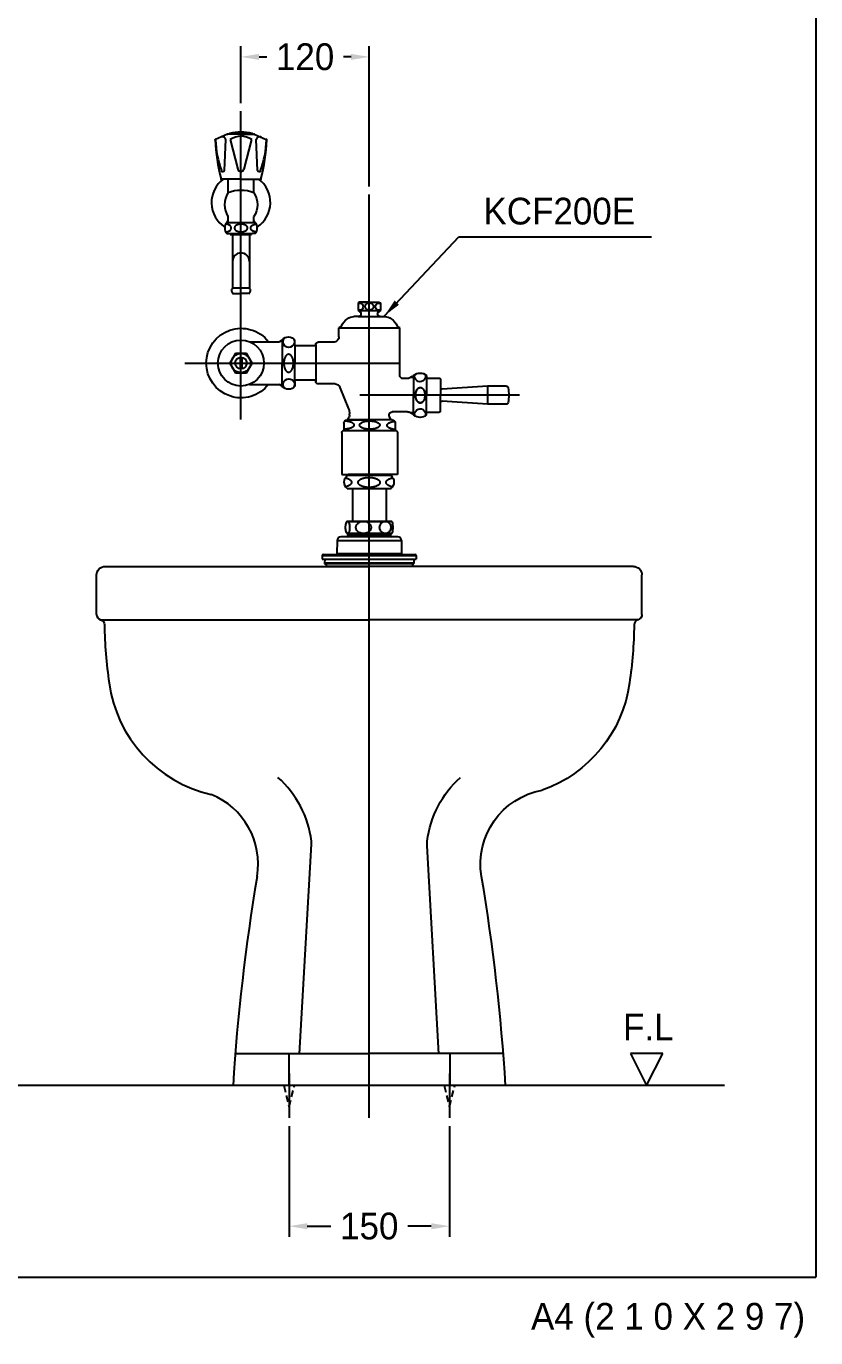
# Model space of a CAD drawing. Header units: millimetres. Extents: x 4616 to 6416, y -7003 to -4406.
# Drawn here: x 5678 to 6416, y -6992 to -5767 of the extents above; entities that cross this region are included whole.
import ezdxf
from ezdxf.enums import TextEntityAlignment as Align
from ezdxf.lldxf.tags import DXFTag

# ---------------------------------------------------------------- set-up
doc = ezdxf.new("R2010")
doc.units = ezdxf.units.MM
doc.linetypes.add('DASHED2', pattern=[9.525, 6.35, -3.175])
for name, color, linetype in [('TEXT', 7, 'Continuous'), ('내부선 및 부속', 4, 'Continuous'), ('도각라인', 255, 'Continuous'), ('외형선', 3, 'Continuous'), ('점선', 6, 'DASHED2'), ('중심선', 1, 'DASHED'), ('치수선', 7, 'Continuous')]:
    doc.layers.add(name, color=color, linetype=linetype)
doc.styles.add('____', font='')
doc.styles.add('타이틀', font='H2GTRM.TTF', dxfattribs={"height": 25})
doc.styles.get('____').set_extended_font_data('굴림')
tags = doc.linetypes.add('DASHDOT', pattern=[70, 31, -13, 13, -13]).pattern_tags.tags
tags[10:11] = [DXFTag(74, 4), DXFTag(75, 0), DXFTag(340, '0'), DXFTag(46, 0.0), DXFTag(50, 0.0), DXFTag(44, 0.0), DXFTag(45, 0.0)]
tags[8:9] = [DXFTag(74, 4), DXFTag(75, 0), DXFTag(340, '0'), DXFTag(46, 0.0), DXFTag(50, 0.0), DXFTag(44, 0.0), DXFTag(45, 0.0)]
tags[6:7] = [DXFTag(74, 4), DXFTag(75, 0), DXFTag(340, '0'), DXFTag(46, 0.0), DXFTag(50, 0.0), DXFTag(44, 0.0), DXFTag(45, 0.0)]
tags[4:5] = [DXFTag(74, 4), DXFTag(75, 0), DXFTag(340, '0'), DXFTag(46, 0.0), DXFTag(50, 0.0), DXFTag(44, 0.0), DXFTag(45, 0.0)]
tags = doc.linetypes.add('DASHED', pattern=[25.72, 12.86, -12.86]).pattern_tags.tags
tags[6:7] = [DXFTag(74, 4), DXFTag(75, 0), DXFTag(340, '0'), DXFTag(46, 0.0), DXFTag(50, 0.0), DXFTag(44, 0.0), DXFTag(45, 0.0)]
tags[4:5] = [DXFTag(74, 4), DXFTag(75, 0), DXFTag(340, '0'), DXFTag(46, 0.0), DXFTag(50, 0.0), DXFTag(44, 0.0), DXFTag(45, 0.0)]
doc.dimstyles.new('MSADIM', dxfattribs={"dimtxt": 33, "dimasz": 17, "dimexe": 10, "dimexo": 7.5, "dimgap": 10, "dimtad": 0, "dimtih": 1, "dimtoh": 1, "dimdec": 0, "dimzin": 1, "dimdsep": 46, "dimtxsty": '____', "dimcen": 11.25, "dimadec": 0, "dimazin": 0, "dimtfac": 1, "dimtdec": 0, "dimtix": 1, "dimtmove": 0, "dimatfit": 3, "dimfxl": 0, "dimtolj": 1, "dimtzin": 1, "dimarcsym": 0})

# ---------------------------------------------------------------- blocks, each defined once
blk = doc.blocks.new('*D11')
at = {"layer": '치수선', "color": 0, "linetype": 'Continuous', "lineweight": -2}
for p, q in [((5923.6, -6794.6), (5923.6, -6898.2)), ((6073.6, -6794.6), (6073.6, -6898.2)), ((5940.6, -6888.2), (5962.7, -6888.2)), ((6056.6, -6888.2), (6034.6, -6888.2))]:
    blk.add_line(p, q, dxfattribs=at)
at = {"layer": '치수선', "color": 0, "linetype": 'Continuous'}
for points in [[(5940.6, -6885.4), (5940.6, -6891.1), (5923.6, -6888.2)], [(6056.6, -6885.4), (6056.6, -6891.1), (6073.6, -6888.2)]]:
    blk.add_solid(points, dxfattribs=at)
at = {"layer": '치수선', "color": 0, "linetype": 'Continuous', "insert": (5998.6, -6888.2), "char_height": 25, "attachment_point": 5, "style": '____'}
blk.add_mtext('\\A1;150', dxfattribs=at)
blk = doc.blocks.new('*D13')
at = {"layer": '치수선', "color": 0, "linetype": 'Continuous', "lineweight": -2}
for p, q in [((5878.6, -5838.7), (5878.6, -5785.6)), ((5895.6, -5795.6), (5902.7, -5795.6)), ((5981.6, -5795.6), (5974.6, -5795.6)), ((5998.6, -5916.8), (5998.6, -5785.6))]:
    blk.add_line(p, q, dxfattribs=at)
at = {"layer": '치수선', "color": 0, "linetype": 'Continuous'}
for points in [[(5895.6, -5792.8), (5895.6, -5798.4), (5878.6, -5795.6)], [(5981.6, -5792.8), (5981.6, -5798.4), (5998.6, -5795.6)]]:
    blk.add_solid(points, dxfattribs=at)
at = {"layer": '치수선', "color": 0, "linetype": 'Continuous', "insert": (5938.6, -5795.6), "char_height": 25, "attachment_point": 5, "style": '____'}
blk.add_mtext('\\A1;120', dxfattribs=at)

msp = doc.modelspace()

# ---------------------------------------------------------------- linework, layer by layer
at = {"layer": '내부선 및 부속', "linetype": 'Continuous'}
for p, q in [((5866.1, -5867.8), (5854.9, -5872.7)), ((5878.6, -5867.8), (5866.1, -5867.8)), ((5868.1, -5867.3), (5878.6, -5867.3)), ((5868.1, -5867.3), (5868.1, -5867.8)), ((5889.1, -5867.3), (5878.6, -5867.3)), ((5878.6, -5867.8), (5891.1, -5867.8)), ((5889.1, -5867.3), (5889.1, -5867.8)), ((5891.1, -5867.8), (5902.3, -5872.7)), ((5863.1, -5901.6), (5864.5, -5872.8)), ((5868.6, -5872.8), (5875.8, -5900.5)), ((5888.6, -5872.8), (5881.4, -5900.5)), ((5894.2, -5901.6), (5892.8, -5872.8)), ((5878.6, -5909.8), (5860.1, -5909.8)), ((5866.4, -5909.8), (5866.4, -5922.7)), ((5878.6, -5909.8), (5897.1, -5909.8)), ((5890.8, -5922.7), (5890.8, -5909.8)), ((5865.3, -5950.2), (5891.9, -5950.2)), ((5865.6, -5950.2), (5866.4, -5948.8)), ((5866.4, -5944.7), (5866.4, -5948.8)), ((5866.4, -5948.8), (5866.4, -5950.2)), ((5890.8, -5948.8), (5890.8, -5944.7)), ((5890.8, -5950.2), (5890.8, -5948.8)), ((5891.6, -5950.2), (5890.8, -5948.8)), ((5865.3, -5960.7), (5868.1, -5960.7)), ((5868.1, -5960.7), (5889.1, -5960.7)), ((5868.6, -5961.2), (5868.6, -5961.7)), ((5868.6, -5961.7), (5888.6, -5961.7)), ((5870.7, -5961.7), (5870.7, -6011.7)), ((5886.5, -5961.7), (5886.5, -6011.7)), ((5888.6, -5961.2), (5888.6, -5961.7)), ((5891.9, -5960.7), (5889.1, -5960.7)), ((5886.5, -6011.7), (5870.7, -6011.7)), ((5871.4, -6016.7), (5878.6, -6016.7)), ((5885.8, -6016.7), (5878.6, -6016.7)), ((5989.6, -6024.7), (5988.2, -6025.5)), ((5988.2, -6025.5), (5988.2, -6032.6)), ((5998.6, -6024.7), (5989.6, -6024.7)), ((5991.1, -6024.7), (6007.6, -6024.7)), ((6007.6, -6024.7), (6009, -6025.5)), ((6009, -6025.5), (6009, -6032.6)), ((5988.3, -6038.2), (5984.2, -6038.2)), ((5988.2, -6032.6), (5989.1, -6033.2)), ((5988.2, -6032.6), (5989.8, -6033.7)), ((5988.2, -6032.6), (6009, -6032.6)), ((5988.3, -6038.2), (6008.9, -6038.2)), ((6009, -6032.6), (6007.5, -6033.7)), ((6009, -6032.6), (6008.2, -6033.2)), ((6008.9, -6038.2), (6013.1, -6038.2)), ((5970.1, -6050.7), (5970.1, -6048.7)), ((5970.1, -6048.7), (6027.1, -6048.9)), ((5970.1, -6057.2), (5970.1, -6050.7)), ((6027.1, -6048.9), (6027, -6048.7)), ((6027.1, -6050.7), (6027.1, -6048.7)), ((6027.1, -6093.2), (6027.1, -6050.7)), ((5886.5, -6061.7), (5914.5, -6061.7)), ((5917.3, -6060.2), (5914.5, -6061.7)), ((5917.3, -6060.7), (5917.3, -6059.9)), ((5917.3, -6060.7), (5917.3, -6081.7)), ((5929, -6064.5), (5929, -6060.2)), ((5929, -6064.5), (5929, -6081.7)), ((5948.6, -6065.7), (5929, -6065.7)), ((5948.6, -6064.2), (5948.6, -6065.7)), ((5948.6, -6065.7), (5948.6, -6099.2)), ((5965.1, -6062.2), (5950.6, -6062.2)), ((5873.4, -6072.7), (5868.2, -6081.7)), ((5883.8, -6072.7), (5873.4, -6072.7)), ((5877.9, -6076.4), (5877.9, -6087.1)), ((5879.4, -6076.4), (5879.4, -6087.1)), ((5889, -6081.7), (5883.8, -6072.7)), ((5868.2, -6081.7), (5873.4, -6090.7)), ((5873.4, -6090.7), (5883.8, -6090.7)), ((5883.8, -6090.7), (5889, -6081.7)), ((5917.3, -6102.7), (5917.3, -6081.7)), ((5929, -6099), (5929, -6081.7)), ((5886.5, -6101.7), (5914.5, -6101.7)), ((5917.3, -6103.3), (5914.5, -6101.7)), ((5917.3, -6102.7), (5917.3, -6101.8)), ((5917.3, -6102.7), (5917.3, -6103.5)), ((5929, -6099), (5929, -6097.7)), ((5948.6, -6097.7), (5929, -6097.7)), ((5948.6, -6097.7), (5929, -6097.7)), ((5929, -6099), (5929, -6103.2)), ((5929, -6099), (5929, -6103.2)), ((5948.6, -6099.2), (5948.6, -6097.7)), ((5966.6, -6101.2), (5950.6, -6101.2)), ((6034.4, -6096.2), (6030.1, -6096.2)), ((6038.6, -6094.2), (6035.9, -6095.8)), ((6040.1, -6095.2), (6036.9, -6095.2)), ((6038.6, -6095.2), (6038.6, -6094.2)), ((6040.1, -6094.2), (6038.6, -6094.2)), ((6040.1, -6093.3), (6040.1, -6111.7)), ((6052.1, -6093.3), (6052.1, -6111.7)), ((6053.1, -6095.7), (6064.1, -6095.7)), ((6065.1, -6096.7), (6065.1, -6101)), ((6065.1, -6101), (6065.1, -6111.7)), ((5971.2, -6104.4), (5979.3, -6124.6)), ((6040.1, -6130.2), (6040.1, -6111.7)), ((6052.1, -6130.2), (6052.1, -6111.7)), ((6065.1, -6126.7), (6065.1, -6111.7)), ((6109.1, -6103.2), (6066.9, -6106.2)), ((6109.1, -6103.2), (6109.1, -6120.2)), ((6126.5, -6103.2), (6109.1, -6103.2)), ((6034.4, -6127.2), (6020.1, -6127.2)), ((6109.1, -6120.2), (6066.9, -6117.2)), ((6126.5, -6120.2), (6109.1, -6120.2)), ((5974.9, -6137.7), (5974.9, -6144.7)), ((5977.9, -6134.7), (5998.9, -6134.7)), ((5978.5, -6134.7), (5978.1, -6134.7)), ((5998.6, -6134.7), (5978.1, -6134.7)), ((5978.5, -6134.7), (5978.6, -6134.7)), ((5978.6, -6133.7), (5979.7, -6131.8)), ((5978.6, -6134.7), (5978.6, -6133.7)), ((5980.1, -6130.3), (5980.1, -6129)), ((6019.9, -6134.7), (5998.9, -6134.7)), ((6017.1, -6130.6), (6017.1, -6130.2)), ((6018.6, -6133.7), (6017.4, -6131.6)), ((6018.6, -6134.7), (6018.6, -6133.7)), ((6018.8, -6134.7), (6018.6, -6134.7)), ((6022.9, -6137.7), (6022.9, -6144.7)), ((6038.6, -6129.2), (6035.9, -6127.6)), ((6040.1, -6128.2), (6036.9, -6128.2)), ((6038.6, -6128.2), (6038.6, -6129.2)), ((6040.1, -6129.2), (6038.6, -6129.2)), ((6053.1, -6127.7), (6064.1, -6127.7)), ((5972.9, -6146.7), (5972.9, -6185.7)), ((5974.9, -6144.7), (6022.9, -6144.7)), ((6024.9, -6146.7), (6024.9, -6185.7)), ((5972.9, -6185.7), (5978.9, -6185.7)), ((6019, -6186.9), (5977.9, -6186.9)), ((5978.9, -6185.7), (5978.9, -6186.9)), ((6024.9, -6185.7), (5978.9, -6185.7)), ((6018.9, -6185.7), (6018.9, -6186.9)), ((5977.9, -6198.9), (6019, -6198.9)), ((5982.8, -6198.9), (5982.8, -6229.5)), ((6014.5, -6198.9), (6014.5, -6229.5)), ((6018.8, -6189.2), (6019.2, -6189.2)), ((5747.8, -6321.7), (5998.6, -6321.7)), ((6249.4, -6321.7), (5998.6, -6321.7)), ((5933.5, -6727.3), (5944.6, -6531.2)), ((6063.7, -6727.3), (6052.7, -6532.7)), ((5872.8, -6726.7), (5998.6, -6726.7)), ((5923.5, -6726.7), (5923.5, -6756.7)), ((6124.4, -6726.7), (5998.6, -6726.7)), ((6073.8, -6726.7), (6073.8, -6756.7))]:
    msp.add_line(p, q, dxfattribs=at)
at = {"layer": '내부선 및 부속'}
for p, q in [((5977.5, -6229.8), (5977.7, -6229.8)), ((5978, -6229.5), (6019.3, -6229.5)), ((5979, -6229.8), (5990.9, -6229.8)), ((5995.5, -6229.8), (6011.8, -6229.8)), ((6015.1, -6229.8), (6019.8, -6229.8)), ((5968.6, -6247.5), (5968.4, -6260)), ((5968.6, -6247.5), (6028.7, -6247.5)), ((6025.2, -6244), (5972.1, -6244)), ((5977.5, -6240.7), (5977.7, -6240.7)), ((5978, -6241), (6019.3, -6241)), ((5978.6, -6241), (5978.6, -6243)), ((6018.6, -6243), (5978.6, -6243)), ((5979, -6240.7), (5990.9, -6240.7)), ((5995.5, -6240.7), (6011.8, -6240.7)), ((6015.1, -6240.7), (6019.8, -6240.7)), ((6018.6, -6241), (6018.6, -6243)), ((6028.7, -6247.5), (6028.8, -6260)), ((5954.7, -6261.5), (5954.6, -6265)), ((5954.7, -6261.5), (6042.6, -6261.5)), ((5955.7, -6260.5), (6041.6, -6260.5)), ((6028.8, -6260), (5968.4, -6260)), ((6042.6, -6261.5), (6042.6, -6265)), ((5954.6, -6265), (6042.6, -6265)), ((5957, -6265), (5956.8, -6268.8)), ((6040.4, -6268.8), (5956.8, -6268.8)), ((6039.9, -6269.3), (5957.3, -6269.3)), ((5958.2, -6269.3), (5958.3, -6271.7)), ((6039, -6271.7), (5958.3, -6271.7)), ((6039.1, -6269.3), (6039, -6271.7)), ((6040.3, -6265), (6040.4, -6268.8))]:
    msp.add_line(p, q, dxfattribs=at)
at = {"layer": '내부선 및 부속', "linetype": 'Continuous', "flags": 128}
for points in [[(5890.8, -5922.7, -0.286513), (5890.8, -5944.7)], [(5988.2, -6026, -1.598035), (5988.2, -6031.9)], [(6009, -6031.9, -1.598035), (6009, -6026)], [(5972.5, -6047.1, -0.111402), (5978.1, -6040.3)], [(5978.1, -6040.3, -0.16655), (5984.2, -6038.2)], [(5989.8, -6033.7, -0.729718), (5988.3, -6038.2)], [(6008.9, -6038.2, -0.729718), (6007.5, -6033.7)], [(6013.1, -6038.2, -0.16655), (6019.2, -6040.3)], [(6019.2, -6040.3, -0.111402), (6024.8, -6047.1)], [(5904.3, -6101.7, -2.905869), (5904.3, -6061.7)], [(5972.5, -6047.1, -0.252645), (5970.1, -6048.7)], [(6027.1, -6048.7, -0.252645), (6024.8, -6047.1)], [(5917.3, -6059.9, -0.483552), (5929, -6060.2)], [(5928.2, -6059.4, -1.643055), (5918.6, -6059.1)], [(5948.6, -6064.2, -0.414214), (5950.6, -6062.2)], [(5970.1, -6057.2, -0.414214), (5965.1, -6062.2)], [(5918.6, -6104.3, -1.643055), (5928.2, -6104.1)], [(5950.6, -6101.2, -0.414214), (5948.6, -6099.2)], [(5966.6, -6101.2, -0.306678), (5971.2, -6104.4)], [(6030.1, -6096.2, -0.414214), (6027.1, -6093.2)], [(6035.9, -6095.8, -0.131652), (6034.4, -6096.2)], [(6040.1, -6093.3, -0.381966), (6052.1, -6093.3)], [(6051.3, -6093.1, -1.209831), (6041.1, -6092.7)], [(6053.1, -6095.7, -0.414214), (6052.1, -6094.7)], [(6064.1, -6095.7, -0.414214), (6065.1, -6096.7)], [(5929, -6103.2, -0.483552), (5917.3, -6103.5)], [(6066.9, -6106.2, -0.112624), (6065.1, -6105.9)], [(6126.5, -6103.2, -0.359923), (6128.4, -6104.9)], [(6128.4, -6104.9, -0.094705), (6128.4, -6118.6)], [(5979.3, -6124.6, -0.095415), (5980.1, -6129)], [(6017.1, -6130.2, -0.414214), (6020.1, -6127.2)], [(6034.4, -6127.2, -0.131652), (6035.9, -6127.6)], [(6041.1, -6130.8, -1.209831), (6051.3, -6130.4)], [(6065.1, -6126.7, -0.414214), (6064.1, -6127.7)], [(6065.1, -6117.5, -0.112624), (6066.9, -6117.2)], [(6128.4, -6118.6, -0.359923), (6126.5, -6120.2)], [(5974.9, -6137.7, -0.414214), (5977.9, -6134.7)], [(5980.1, -6130.3, -0.131652), (5979.7, -6131.8)], [(6017.4, -6131.6, -0.131652), (6017.1, -6130.6)], [(6019.9, -6134.7, -0.414214), (6022.9, -6137.7)], [(6052.1, -6130.2, -0.381966), (6040.1, -6130.2)], [(6052.1, -6128.7, -0.414214), (6053.1, -6127.7)], [(5972.9, -6146.7, -0.414214), (5974.9, -6144.7)], [(6022.9, -6144.7, -0.414214), (6024.9, -6146.7)], [(5977.9, -6198.9, -0.451416), (5977.9, -6186.9)], [(6019, -6186.9, -0.451416), (6019, -6198.9)], [(6052.8, -6528.4, -0.182295), (6084, -6468.8)], [(6052.7, -6532.7, -0.05407), (6052.8, -6528.4)]]:
    msp.add_lwpolyline(points, format="xyb", dxfattribs=at)
for points in [[(5864.3, -5959.1), (5865.2, -5959), (5866.2, -5958.8), (5867.1, -5958.5), (5867.6, -5958.3), (5868, -5958), (5868.4, -5957.8), (5868.7, -5957.5), (5868.9, -5957.1), (5869.2, -5956.8), (5869.3, -5956.5), (5869.4, -5956.1), (5869.5, -5955.8), (5869.5, -5955.5), (5869.5, -5955.2), (5869.4, -5954.8), (5869.3, -5954.5), (5869.2, -5954.2), (5868.9, -5953.8), (5868.7, -5953.5), (5868.4, -5953.2), (5868, -5952.9), (5867.6, -5952.7), (5867.1, -5952.5), (5866.2, -5952.1), (5865.2, -5951.9), (5864.2, -5951.9)], [(5872.6, -5955.5), (5872.6, -5955.8), (5872.7, -5956.1), (5872.8, -5956.5), (5873, -5956.8), (5873.3, -5957.1), (5873.6, -5957.5), (5873.9, -5957.8), (5874.4, -5958), (5875.3, -5958.5), (5876.4, -5958.8), (5877.5, -5959), (5878.6, -5959.1), (5879.7, -5959), (5880.9, -5958.8), (5881.9, -5958.5), (5882.9, -5958), (5883.3, -5957.8), (5883.7, -5957.5), (5884, -5957.1), (5884.3, -5956.8), (5884.4, -5956.5), (5884.6, -5956.1), (5884.7, -5955.8), (5884.7, -5955.5), (5884.7, -5955.2), (5884.6, -5954.8), (5884.4, -5954.5), (5884.3, -5954.2), (5884, -5953.8), (5883.7, -5953.5), (5883.3, -5953.2), (5882.9, -5952.9), (5881.9, -5952.5), (5880.9, -5952.1), (5879.7, -5951.9), (5878.6, -5951.9), (5877.5, -5951.9), (5876.4, -5952.1), (5875.3, -5952.5), (5874.4, -5952.9), (5873.9, -5953.2), (5873.6, -5953.5), (5873.3, -5953.8), (5873, -5954.2), (5872.8, -5954.5), (5872.7, -5954.8), (5872.6, -5955.2), (5872.6, -5955.5)], [(5893, -5959.1), (5892.1, -5959), (5891.1, -5958.8), (5890.1, -5958.5), (5889.7, -5958.3), (5889.3, -5958), (5888.9, -5957.8), (5888.6, -5957.5), (5888.3, -5957.1), (5888.1, -5956.8), (5887.9, -5956.5), (5887.8, -5956.1), (5887.8, -5955.8), (5887.7, -5955.5), (5887.8, -5955.2), (5887.8, -5954.8), (5887.9, -5954.5), (5888.1, -5954.2), (5888.3, -5953.8), (5888.6, -5953.5), (5888.9, -5953.2), (5889.3, -5952.9), (5889.7, -5952.7), (5890.1, -5952.5), (5891.1, -5952.1), (5892.1, -5951.9), (5893, -5951.9)]]:
    msp.add_lwpolyline(points, dxfattribs=at)
at = {"layer": '내부선 및 부속', "linetype": 'Continuous'}
for radius in [21.5, 9, 5.4]:
    msp.add_circle((5878.6, -6081.7), radius, dxfattribs=at)
for centre, radius, start, end in [((5878.6, -5903.3), 37.5, 90, 106.2602), ((5878, -5885.9), 16.1, 87.7794, 125.6191), ((5878.6, -5903.3), 37.5, 73.7398, 90), ((5879.3, -5885.9), 16.1, 54.3809, 92.2206), ((5855.1, -5873.1), 0.5, 113.4986, 181.421), ((5957.5, -5868.1), 102.9, 182.767, 199.1136), ((6004.6, -5869.4), 150, 181.421, 195.6178), ((5861.1, -5873.8), 3.5, 16.4379, 113.4986), ((5896.1, -5873.8), 3.5, 66.5014, 163.5621), ((5799.8, -5868.1), 102.9, 340.8864, 357.233), ((5752.7, -5869.4), 150, 344.3822, 358.579), ((5902.1, -5873.1), 0.5, 358.579, 66.5014), ((5861.6, -5901.3), 1.5, 199.1136, 349.9867), ((5878.7, -5899.8), 3, 194.5345, 268.1054), ((5878.5, -5899.8), 3, 271.8946, 345.4655), ((5895.7, -5901.3), 1.5, 190.0133, 340.8864), ((5878.6, -5931.7), 27.5, 127.0842, 236.4265), ((5878.6, -5931.7), 27.5, 303.5735, 52.9158), ((5884, -5933.7), 20.7, 148.0246, 211.9754), ((5878.6, -5952.4), 32.1, 67.6965, 112.3035), ((5871.4, -5955.5), 8, 139.1345, 180.1126), ((5871.4, -5955.5), 8, 179.8874, 220.8655), ((5885.9, -5955.5), 8, 359.8874, 40.8655), ((5885.9, -5955.5), 8, 319.1345, 0.1126), ((5868.1, -5961.2), 0.5, 0, 90), ((5889.1, -5961.2), 0.5, 90, 180), ((5878.6, -5986.7), 7.9, 360, 180), ((5872.7, -6014), 3, 130.675, 245.2643), ((5884.6, -6014), 3, 294.7357, 49.325), ((5849.9, -6540.1), 95.3, 7.0278, 48.3529), ((5924.6, -6530.8), 20, 358.8751, 7.0278)]:
    msp.add_arc(centre, radius, start, end, dxfattribs=at)
at = {"layer": '내부선 및 부속'}
for centre, radius, start, end in [((5978, -6230), 0.5, 90, 157.6398), ((6019.3, -6230), 0.5, 22.3602, 90), ((5972.1, -6247.5), 3.5, 90, 179.3055), ((5978, -6240.5), 0.5, 202.3602, 270), ((5977.6, -6243), 1, 270, 0), ((6019.6, -6243), 1, 180, 270), ((6019.3, -6240.5), 0.5, 270, 337.6398), ((6025.2, -6247.5), 3.5, 0.6945, 90), ((5955.7, -6261.5), 1, 90, 179.3634), ((5967.9, -6260), 0.5, 270, 359.3055), ((6029.3, -6260), 0.5, 180.6945, 270), ((6041.6, -6261.5), 1, 0.6366, 90), ((5957.3, -6268.8), 0.5, 178, 270), ((6039.9, -6268.8), 0.5, 270, 2)]:
    msp.add_arc(centre, radius, start, end, dxfattribs=at)
at = {"layer": '내부선 및 부속', "linetype": 'Continuous'}
for points, weights in [([(5998.6, -6025.8), (5994.5, -6025.8), (5994.5, -6028.9)], [1, 0.707106769085, 1]), ([(5994.5, -6028.9), (5994.5, -6031.9), (5998.6, -6031.9)], [1, 0.707106769085, 1]), ([(6002.8, -6028.9), (6002.8, -6025.8), (5998.6, -6025.8)], [1, 0.707106769085, 1]), ([(5998.6, -6031.9), (6002.8, -6031.9), (6002.8, -6028.9)], [1, 0.707106769085, 1]), ([(5923.2, -6073.5), (5918.7, -6073.5), (5918.7, -6081.8)], [1, 0.707106769085, 1]), ([(5927.7, -6081.8), (5927.7, -6073.5), (5923.2, -6073.5)], [1, 0.707106769085, 1]), ([(5918.7, -6081.8), (5918.7, -6090.2), (5923.2, -6090.2)], [1, 0.707106769085, 1]), ([(5923.2, -6090.2), (5927.7, -6090.2), (5927.7, -6081.8)], [1, 0.707106769085, 1]), ([(6041.7, -6111.7), (6041.7, -6104.6), (6046.3, -6104.6)], [1, 0.707106769085, 1]), ([(6046.3, -6104.7), (6041.7, -6104.7), (6041.7, -6111.8)], [1, 0.707106769085, 1]), ([(6046.3, -6118.8), (6041.7, -6118.8), (6041.7, -6111.7)], [1, 0.707106769085, 1]), ([(6041.7, -6111.8), (6041.7, -6118.9), (6046.3, -6118.9)], [1, 0.707106769085, 1]), ([(6046.3, -6104.6), (6050.9, -6104.6), (6050.9, -6111.7)], [1, 0.707106769085, 1]), ([(6050.9, -6111.8), (6050.9, -6104.7), (6046.3, -6104.7)], [1, 0.707106769085, 1]), ([(6050.9, -6111.7), (6050.9, -6118.8), (6046.3, -6118.8)], [1, 0.707106769085, 1]), ([(6046.3, -6118.9), (6050.9, -6118.9), (6050.9, -6111.8)], [1, 0.707106769085, 1]), ([(5984.3, -6139.6), (5984.3, -6143.5), (5974.9, -6143.5)], [1, 0.707261145115, 0.999691426754]), ([(5975.8, -6135.6), (5984.3, -6136), (5984.3, -6139.6)], [0.964678823948, 0.725984036922, 1]), ([(5989.6, -6139.6), (5989.6, -6135.7), (5999, -6135.7)], [1, 0.707106769085, 1]), ([(5999, -6143.6), (5989.6, -6143.6), (5989.6, -6139.6)], [1, 0.707106769085, 1]), ([(5999, -6135.7), (6008.4, -6135.7), (6008.4, -6139.6)], [1, 0.707106769085, 1]), ([(6008.4, -6139.6), (6008.4, -6143.6), (5999, -6143.6)], [1, 0.707106769085, 1]), ([(6015.3, -6139.9), (6015.3, -6136.8), (6022.4, -6136.1)], [1, 0.75529140234, 0.919484734535]), ([(6022.9, -6143.8), (6015.3, -6143.2), (6015.3, -6139.9)], [0.934149503708, 0.74491161108, 1]), ([(5988.2, -6193.2), (5988.2, -6188.5), (5998.4, -6188.5)], [1, 0.707106769085, 1]), ([(5998.4, -6188.5), (6008.6, -6188.5), (6008.6, -6193.2)], [1, 0.707106769085, 1]), ([(5976.2, -6188.9), (5982, -6190.2), (5982, -6193.2)], [0.878136873245, 0.793551981449, 1]), ([(5982, -6193.2), (5982, -6196), (5976.5, -6197.3)], [1, 0.799577713013, 0.87344712019]), ([(5998.4, -6197.9), (5988.2, -6197.9), (5988.2, -6193.2)], [1, 0.707106769085, 1]), ([(6008.6, -6193.2), (6008.6, -6197.9), (5998.4, -6197.9)], [1, 0.707106769085, 1]), ([(6014.4, -6193.2), (6014.4, -6190.1), (6020.6, -6188.9)], [1, 0.785813510418, 0.884886920452]), ([(6020.3, -6197.4), (6014.4, -6196.2), (6014.4, -6193.2)], [0.879432916641, 0.791990637779, 1])]:
    msp.add_rational_spline(points, weights, degree=2, dxfattribs=at)
at = {"layer": '내부선 및 부속'}
for points, knots in [([(5976.9, -6239), (5976.7, -6238.4), (5976.5, -6237.2), (5976.4, -6235.3), (5976.5, -6233.4), (5976.7, -6232.2), (5976.9, -6231.6)], [0, 0, 0, 0, 0.22782, 0.499997, 0.77219, 1, 1, 1, 1]), ([(5977.5, -6229.8), (5977.4, -6230), (5977.2, -6230.6), (5977, -6231.2), (5976.9, -6231.6)], [0, 0, 0, 0, 0.254027, 1, 1, 1, 1]), ([(5976.9, -6231.6), (5977, -6231.3), (5977.1, -6230.8), (5977.4, -6230.3), (5977.6, -6230.1), (5977.6, -6230)], [0, 0, 0, 0, 0.573123, 0.803858, 1, 1, 1, 1]), ([(5977.6, -6230), (5977.7, -6230), (5977.7, -6229.9), (5977.7, -6229.9), (5977.7, -6229.8)], [0, 0, 0, 0, 0.25775, 1, 1, 1, 1]), ([(5977.7, -6229.8), (5977.8, -6229.8), (5978, -6229.7), (5978.4, -6229.7), (5978.7, -6229.7), (5978.9, -6229.8), (5979, -6229.8)], [0, 0, 0, 0, 0.262199, 0.5, 0.737801, 1, 1, 1, 1]), ([(5979, -6229.8), (5979.1, -6230), (5979.3, -6230.3), (5979.5, -6230.7), (5979.6, -6231)], [0, 0, 0, 0, 0.435949, 1, 1, 1, 1]), ([(5979.6, -6231), (5979.7, -6231.3), (5980, -6232.1), (5980.2, -6233.5), (5980.3, -6235), (5980.2, -6236.6), (5980, -6238), (5979.8, -6239.2), (5979.5, -6240), (5979.2, -6240.5), (5979, -6240.7), (5979, -6240.7)], [0, 0, 0, 0, 0.111596, 0.24947, 0.407177, 0.56844, 0.7146, 0.835755, 0.930172, 0.967952, 1, 1, 1, 1]), ([(5990.9, -6240.7), (5990.3, -6240.6), (5989.1, -6240.1), (5987.8, -6239.1), (5987, -6238.1), (5986.5, -6237.2), (5986.2, -6236.3), (5986.1, -6235.3), (5986.2, -6234.3), (5986.5, -6233.4), (5987, -6232.5), (5987.8, -6231.5), (5989.1, -6230.5), (5990.3, -6230), (5990.9, -6229.8)], [0, 0, 0, 0, 0.123247, 0.247361, 0.310061, 0.373108, 0.436462, 0.5, 0.563539, 0.626894, 0.689943, 0.752643, 0.876759, 1, 1, 1, 1]), ([(5990.9, -6229.8), (5991, -6229.8), (5991.2, -6229.8), (5991.6, -6229.7), (5992.1, -6229.7), (5992.6, -6229.7), (5993.2, -6229.7), (5993.8, -6229.7), (5994.3, -6229.7), (5994.8, -6229.7), (5995.2, -6229.8), (5995.4, -6229.8), (5995.5, -6229.8)], [0, 0, 0, 0, 0.062559, 0.12508, 0.250065, 0.375035, 0.5, 0.624966, 0.749935, 0.87492, 0.937441, 1, 1, 1, 1]), ([(5995.5, -6229.8), (5996.1, -6230), (5997.3, -6230.5), (5998.6, -6231.5), (5999.4, -6232.5), (5999.9, -6233.4), (6000.2, -6234.3), (6000.3, -6235.3), (6000.2, -6236.3), (5999.9, -6237.2), (5999.4, -6238.1), (5998.6, -6239.1), (5997.3, -6240.1), (5996.1, -6240.6), (5995.5, -6240.7)], [0, 0, 0, 0, 0.123276, 0.247388, 0.310077, 0.37311, 0.436457, 0.499999, 0.563544, 0.626897, 0.689931, 0.752615, 0.876724, 1, 1, 1, 1]), ([(6011.8, -6240.7), (6011.4, -6240.6), (6010.7, -6240.2), (6009.9, -6239.5), (6009.2, -6238.6), (6008.5, -6237.2), (6008.2, -6235.3), (6008.5, -6233.4), (6009.2, -6232), (6009.9, -6231.1), (6010.7, -6230.4), (6011.4, -6230), (6011.8, -6229.8)], [0, 0, 0, 0, 0.108635, 0.166542, 0.227368, 0.358414, 0.500001, 0.641587, 0.772633, 0.833459, 0.891366, 1, 1, 1, 1]), ([(6011.8, -6229.8), (6011.9, -6229.8), (6012, -6229.8), (6012.3, -6229.7), (6012.6, -6229.7), (6013.1, -6229.7), (6013.5, -6229.7), (6013.9, -6229.7), (6014.3, -6229.7), (6014.7, -6229.7), (6014.9, -6229.8), (6015.1, -6229.8), (6015.1, -6229.8)], [0, 0, 0, 0, 0.063494, 0.12628, 0.251103, 0.3756, 0.5, 0.6244, 0.748896, 0.87372, 0.936506, 1, 1, 1, 1]), ([(6015.1, -6229.8), (6015.6, -6230), (6016.6, -6230.6), (6017.4, -6231.5), (6017.7, -6232)], [0, 0, 0, 0, 0.476353, 1, 1, 1, 1]), ([(6017.7, -6232), (6018, -6232.4), (6018.4, -6233.2), (6018.7, -6234.5), (6018.7, -6236), (6018.4, -6237.3), (6017.8, -6238.5), (6017, -6239.5), (6016.1, -6240.3), (6015.5, -6240.6), (6015.1, -6240.7)], [0, 0, 0, 0, 0.127441, 0.263144, 0.402472, 0.538495, 0.666392, 0.78507, 0.895641, 1, 1, 1, 1]), ([(6019.8, -6229.8), (6019.8, -6230), (6020.1, -6230.6), (6020.3, -6231.2), (6020.4, -6231.6)], [0, 0, 0, 0, 0.254027, 1, 1, 1, 1]), ([(6020.4, -6239), (6020.5, -6238.4), (6020.8, -6237.2), (6020.9, -6235.3), (6020.8, -6233.4), (6020.5, -6232.2), (6020.4, -6231.6)], [0, 0, 0, 0, 0.22782, 0.499997, 0.77219, 1, 1, 1, 1]), ([(5976.9, -6239), (5976.9, -6239.1), (5977.1, -6239.7), (5977.3, -6240.3), (5977.5, -6240.7)], [0, 0, 0, 0, 0.246308, 1, 1, 1, 1]), ([(5977.6, -6240.6), (5977.6, -6240.5), (5977.4, -6240.3), (5977.1, -6239.8), (5977, -6239.3), (5976.9, -6239)], [0, 0, 0, 0, 0.196146, 0.426878, 1, 1, 1, 1]), ([(5977.7, -6240.7), (5977.7, -6240.7), (5977.7, -6240.7), (5977.7, -6240.6), (5977.6, -6240.6)], [0, 0, 0, 0, 0.242386, 1, 1, 1, 1]), ([(5979, -6240.7), (5978.9, -6240.8), (5978.7, -6240.9), (5978.4, -6240.9), (5978, -6240.9), (5977.8, -6240.8), (5977.7, -6240.7)], [0, 0, 0, 0, 0.262199, 0.5, 0.737801, 1, 1, 1, 1]), ([(5995.5, -6240.7), (5995.4, -6240.8), (5995.2, -6240.8), (5994.8, -6240.8), (5994.3, -6240.9), (5993.8, -6240.9), (5993.2, -6240.9), (5992.6, -6240.9), (5992.1, -6240.9), (5991.6, -6240.8), (5991.2, -6240.8), (5991, -6240.8), (5990.9, -6240.7)], [0, 0, 0, 0, 0.062559, 0.12508, 0.250065, 0.375035, 0.5, 0.624965, 0.749935, 0.87492, 0.937442, 1, 1, 1, 1]), ([(6015.1, -6240.7), (6015.1, -6240.8), (6014.9, -6240.8), (6014.7, -6240.8), (6014.3, -6240.9), (6013.9, -6240.9), (6013.5, -6240.9), (6013.1, -6240.9), (6012.6, -6240.9), (6012.3, -6240.8), (6012, -6240.8), (6011.9, -6240.8), (6011.8, -6240.7)], [0, 0, 0, 0, 0.063494, 0.12628, 0.251104, 0.3756, 0.5, 0.6244, 0.748897, 0.87372, 0.936506, 1, 1, 1, 1]), ([(6020.4, -6239), (6020.3, -6239.1), (6020.2, -6239.7), (6019.9, -6240.3), (6019.8, -6240.7)], [0, 0, 0, 0, 0.246308, 1, 1, 1, 1])]:
    msp.add_open_spline(points, degree=3, knots=knots, dxfattribs=at)
at = {"layer": '내부선 및 부속', "linetype": 'Continuous'}
for p in [(5866.1, -5867.8), (5866.1, -5867.8), (5868.1, -5867.3), (5878.6, -5865.8), (5878.6, -5865.8), (5878.6, -5865.8), (5878.6, -5865.8), (5889.1, -5867.3), (5891.1, -5867.8), (5891.1, -5867.8), (5854.6, -5873.1), (5854.7, -5872.9), (5854.9, -5872.7), (5902.3, -5872.7), (5902.6, -5872.9), (5902.6, -5873.1), (5876.7, -5902), (5880.5, -5902), (5860.1, -5909.8), (5860.1, -5909.8), (5897.1, -5909.8), (5897.1, -5909.8)]:
    msp.add_point(p, dxfattribs=at)
at = {"layer": '도각라인', "color": 7}
for p in [(6416.2, -4405.9), (4616.2, -6935.9)]:
    msp.add_line(p, (6416.2, -6935.9), dxfattribs=at)
at = {"layer": '외형선', "linetype": 'Continuous'}
for p, q in [((5751.6, -6271.7), (5998.6, -6271.7)), ((6245.6, -6271.7), (5998.6, -6271.7)), ((5743.6, -6316.7), (5743.6, -6279.7)), ((6253.6, -6316.7), (6253.6, -6279.7)), ((6273, -6726.7), (6243, -6726.7)), ((6243, -6726.7), (6258, -6756.7)), ((6258, -6756.7), (6273, -6726.7)), ((6330.7, -6756.7), (4856.5, -6756.7))]:
    msp.add_line(p, q, dxfattribs=at)
at = {"layer": '외형선', "linetype": 'Continuous', "flags": 128}
for points in [[(5743.6, -6279.7, -0.414214), (5751.6, -6271.7)], [(6245.6, -6271.7, -0.414214), (6253.6, -6279.7)], [(5747.3, -6321.5, -0.332943), (5751, -6326.3)], [(6253.6, -6316.7, -0.336906), (6250, -6321.5)], [(6246.3, -6326.3, -0.033267), (6241.9, -6380.6)], [(6241.9, -6380.6, -0.281198), (6160.3, -6480.8)], [(6103.6, -6561.3, -0.411058), (6160.3, -6480.8)]]:
    msp.add_lwpolyline(points, format="xyb", dxfattribs=at)
at = {"layer": '외형선', "linetype": 'Continuous'}
for centre, radius, start, end in [((5748.6, -6316.7), 5, 180, 254.4762), ((6251.3, -6326.4), 5, 105.524, 179.1832), ((6160.9, -6320.4), 410, 180.8168, 188.4383), ((5878.2, -6363.9), 124, 187.7533, 257.2545), ((5824.6, -6549.7), 70, 350.4553, 67.994), ((7767.4, -6876.4), 1900, 170.4553, 176.3892), ((4229.9, -6876.4), 1900, 3.6108, 9.5447)]:
    msp.add_arc(centre, radius, start, end, dxfattribs=at)
at = {"layer": '점선'}
for p, q in [((5918.6, -6756.7), (5923.6, -6776.7)), ((5923.6, -6776.7), (5928.6, -6756.7)), ((6068.6, -6756.7), (6073.6, -6776.7)), ((6073.6, -6776.7), (6078.6, -6756.7))]:
    msp.add_line(p, q, dxfattribs=at)
at = {"layer": '중심선', "linetype": 'DASHDOT'}
for p, q in [((5878.6, -6134.3), (5878.6, -5846.2)), ((5998.6, -6787), (5998.6, -5924.3)), ((5826, -6081.7), (6027.1, -6081.7)), ((6139.1, -6111.7), (5989.8, -6111.7)), ((5923.6, -6745.6), (5923.6, -6787.1)), ((6073.6, -6745.6), (6073.6, -6787.1))]:
    msp.add_line(p, q, dxfattribs=at)

# ---------------------------------------------------------------- texts
at = {"layer": 'TEXT', "style": '타이틀'}
msp.add_text('F.L', height=25, dxfattribs=at).set_placement((6259.5, -6702.1), align=Align.MIDDLE)
msp.add_text('A4 (2 1 0 X 2 9 7)', height=25, dxfattribs=at).set_placement((6406.2, -6972.4), align=Align.MIDDLE_RIGHT)
at = {"layer": 'TEXT', "insert": (6105.4, -5927.2), "char_height": 25, "width": 380.447, "attachment_point": 1, "line_spacing_factor": 0.963855, "style": '타이틀'}
msp.add_mtext('\\A1;KCF200E', dxfattribs=at)

# ---------------------------------------------------------------- dimensions: what is measured, and where the dimension line sits
at = {"layer": '치수선', "linetype": 'Continuous'}
dim = msp.add_linear_dim(base=(5998.6, -5795.6), p1=(5878.6, -5846.2), p2=(5998.6, -5924.3), dimstyle='MSADIM', override={"dimtxt": 25}, dxfattribs=at)
dim.commit()
dim.dimension.update_dxf_attribs({"geometry": '*D13', "text_midpoint": (5938.6, -5795.6), "dimtype": 160})
dim = msp.add_linear_dim(base=(6073.6, -6888.2), p1=(5923.6, -6787.1), p2=(6073.6, -6787.1), dimstyle='MSADIM', override={"dimtxt": 25}, dxfattribs=at)
dim.commit()
dim.dimension.update_dxf_attribs({"geometry": '*D11', "text_midpoint": (5998.6, -6888.2)})

# ---------------------------------------------------------------- leaders
msp.add_leader([(6012.7, -6037.6), (6082.4, -5963.7), (6262.6, -5963.7)], dimstyle='MSADIM', override={"dimtxt": 25}, dxfattribs=at)

doc.saveas('drawing.dxf')
